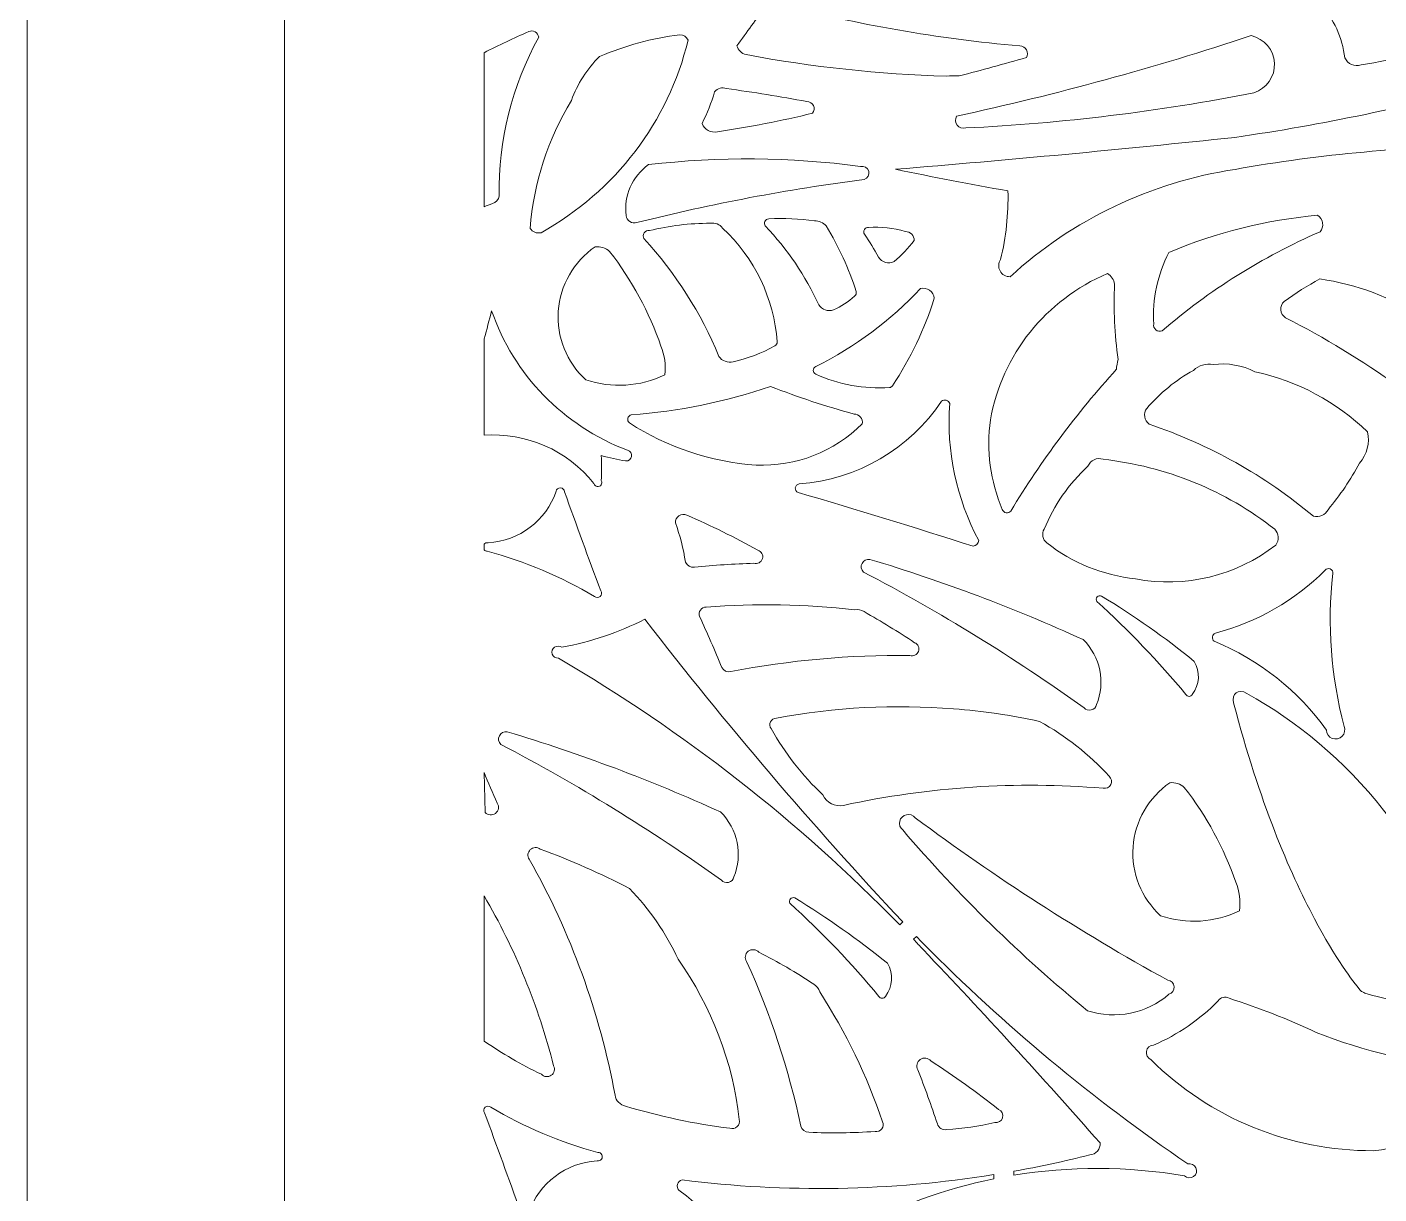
# Model space of a CAD drawing. Header units: millimetres. Extents: x -388 to 390, y -1187 to 1583.
# Drawn here: x -388 to -49.3, y 357 to 649.3 of the extents above; entities that cross this region are included whole.
import ezdxf

# ---------------------------------------------------------------- set-up
doc = ezdxf.new("R2010")
doc.units = ezdxf.units.MM
doc.header["$MEASUREMENT"] = 0
doc.layers.add('Livello 1', color=7, linetype='Continuous')

msp = doc.modelspace()

# ---------------------------------------------------------------- linework, layer by layer
at = {"layer": 'Livello 1', "color": 2, "lineweight": 9}
msp.add_open_spline([(-388, -1049.5), (-388, -1049.5), (388, -1049.5), (388, -1049.5), (388, -1049.5), (388, -1049.5), (388, 1049.5), (388, 1049.5), (388, 1049.5), (388, 1049.5), (-388, 1049.5), (-388, 1049.5), (-388, 1049.5), (-388, 1049.5), (-388, -1049.5), (-388, -1049.5)], degree=3, knots=[0, 0, 0, 0, 0.2, 0.2, 0.2, 0.2, 0.4, 0.4, 0.4, 0.4, 0.6, 0.6, 0.6, 0.6, 1, 1, 1, 1], dxfattribs=at)
at = {"layer": 'Livello 1', "color": 177, "lineweight": 9}
for points in [[(-388, 985.5001), (-388, 985.5001), (-388, -1014.5), (-388, -1014.5)], [(-53.7721, 639.8729), (-36.4844, 642.4615), (-20.1006, 649.1302), (-6.0362, 659.303)], [(-202.8066, 654.722), (-205.2582, 651.3799), (-207.6966, 648.0286), (-210.1215, 644.6679)], [(-199.8779, 655.2198), (-180.0314, 649.9543), (-159.7513, 646.4024), (-139.2705, 644.6049)], [(-57.8209, 641.6476), (-58.4194, 646.6632), (-60.5903, 651.3744), (-64.0353, 655.1338)], [(-224.4749, 647.3986), (-231.4016, 646.5385), (-238.1651, 644.7043), (-244.5561, 641.9524)], [(-222.3879, 646.0507), (-222.734, 646.8774), (-223.5622, 647.4123), (-224.4749, 647.3986)], [(-155.0805, 627.0278), (-130.1229, 632.4296), (-105.4863, 639.1649), (-81.2814, 647.2037)], [(-259.7781, 646.8524), (-266.51, 634.6201), (-269.9195, 620.9008), (-269.6799, 607.0091)], [(-259.225, 597.8197), (-240.6193, 608.1756), (-227.2689, 625.6553), (-222.3879, 646.0507)], [(-210.1215, 644.6679), (-209.8128, 643.5812), (-208.9432, 642.7333), (-207.8316, 642.4349)], [(-244.5561, 641.9524), (-247.7008, 638.8469), (-250.1022, 635.0972), (-251.587, 630.9737)], [(-207.8316, 642.4349), (-191.2805, 639.3204), (-174.4985, 637.5245), (-157.6506, 637.065)], [(-154.4489, 637.0901), (-148.8091, 638.5629), (-143.1875, 640.102), (-137.5854, 641.707)], [(-57.8209, 641.6476), (-57.1737, 640.0913), (-55.3895, 639.3092), (-53.7721, 639.8729)], [(-154.4489, 637.0901), (-155.5161, 637.1256), (-156.5842, 637.1172), (-157.6506, 637.065)], [(-212.7508, 633.9458), (-213.8151, 634.3341), (-215.0139, 634.0057), (-215.7175, 633.133)], [(-192.5914, 630.7049), (-199.288, 631.9195), (-206.0092, 633), (-212.7508, 633.9458)], [(-85.3563, 621.711), (-63.4422, 624.8776), (-41.7559, 629.404), (-20.4287, 635.2628)], [(-251.587, 630.9737), (-257.5272, 621.2082), (-261.0788, 610.2305), (-261.964, 598.8987)], [(-218.8793, 625.1899), (-217.5855, 627.74), (-216.5274, 630.3984), (-215.7175, 633.133)], [(-152.8118, 624.0626), (-128.5512, 625.2375), (-104.4145, 628.1867), (-80.6034, 632.8855)], [(-215.0036, 623.1233), (-206.9897, 624.2885), (-199.0387, 625.8367), (-191.1794, 627.7624)], [(-218.8793, 625.1899), (-218.3194, 623.6308), (-216.6457, 622.7384), (-215.0036, 623.1233)], [(-170.4185, 613.7228), (-142.0315, 616.0387), (-113.6752, 618.7016), (-85.3563, 621.711)], [(-179.146, 614.4439), (-196.774, 616.763), (-214.6297, 616.9083), (-232.2949, 614.8765)], [(-20.4287, 619.6459), (-42.178, 619.4933), (-63.8732, 617.5027), (-85.2726, 613.6967)], [(-232.2949, 614.8765), (-236.381, 611.9292), (-238.524, 607.0534), (-237.9, 602.1233)], [(-170.4185, 613.7228), (-161.0494, 611.791), (-151.6542, 609.9824), (-142.2356, 608.2975)], [(-85.2726, 613.6967), (-106.4132, 610.4859), (-126.0734, 601.1118), (-141.6866, 586.7982)], [(-178.2569, 611.1541), (-197.4357, 608.6911), (-216.4443, 605.0916), (-235.1776, 600.3752)], [(-271.4145, 605.1137), (-270.5213, 605.3812), (-269.8534, 606.1111), (-269.6799, 607.0091)], [(-144.0712, 591.1086), (-142.7007, 596.7361), (-142.0837, 602.5141), (-142.2356, 608.2972)], [(-216.823, 600.19), (-221.9546, 600.1944), (-227.0671, 599.5795), (-232.0449, 598.3591)], [(-213.7122, 599.0027), (-214.4517, 599.9223), (-215.6427, 600.3768), (-216.823, 600.19)], [(-190.6647, 600.7953), (-194.4768, 601.3015), (-198.3273, 601.4747), (-202.171, 601.3133)], [(-187.7855, 599.5166), (-188.4913, 600.3559), (-189.5545, 600.8281), (-190.6647, 600.7953)], [(-64.649, 602.2004), (-77.4816, 601.0185), (-90.0461, 597.8795), (-101.8872, 592.8971)], [(-261.964, 598.8987), (-261.3656, 598.0209), (-260.2781, 597.5925), (-259.225, 597.8197)], [(-214.6646, 566.8463), (-219.1184, 577.678), (-225.4676, 587.6667), (-233.4269, 596.3643)], [(-200.0196, 570.5125), (-200.8389, 581.3365), (-205.7152, 591.4827), (-213.7122, 599.0027)], [(-189.6414, 579.7539), (-192.948, 587.0285), (-197.4779, 593.7088), (-203.0427, 599.5169)], [(-180.2409, 583.0722), (-182.0674, 588.832), (-184.6008, 594.3537), (-187.7855, 599.5166)], [(-174.6327, 591.7287), (-175.7186, 593.6815), (-176.896, 595.5841), (-178.1611, 597.4305)], [(-167.9616, 598.135), (-170.9368, 598.9907), (-174.0413, 599.3341), (-177.1366, 599.1498)], [(-165.701, 595.8368), (-165.6869, 597.0784), (-166.6932, 598.1014), (-167.9615, 598.135)], [(-64.0457, 598.0526), (-78.4534, 591.7831), (-91.8021, 583.4039), (-103.6331, 573.2031)], [(-242.0498, 593.1462), (-243.0455, 593.99), (-244.3443, 594.4101), (-245.6578, 594.3132)], [(-229.1609, 569.3812), (-232.1182, 577.9319), (-236.4708, 585.9573), (-242.0498, 593.1462)], [(-170.7566, 590.5918), (-168.9116, 592.1857), (-167.2194, 593.9414), (-165.701, 595.8368)], [(-101.8872, 592.8971), (-104.7705, 587.355), (-106.0865, 581.159), (-105.6987, 574.9516)], [(-174.6327, 591.7287), (-173.8787, 590.3727), (-172.1484, 589.8652), (-170.7566, 590.5918)], [(-117.293, 587.6), (-132.7689, 581.012), (-143.7957, 567.2177), (-146.6043, 550.9317)], [(-115.503, 584.9531), (-115.6871, 586.0448), (-116.3382, 587.0076), (-117.293, 587.6)], [(-64.0549, 586.2384), (-67.1808, 584.567), (-70.182, 582.6813), (-73.0359, 580.5954)], [(-38.4187, 576.686), (-46.1522, 581.6575), (-54.9012, 584.9174), (-64.0549, 586.2384)], [(-190.3742, 564.308), (-180.5014, 569.2129), (-171.6185, 575.828), (-164.1562, 583.8329)], [(-180.6769, 581.9451), (-180.3181, 582.2045), (-180.1477, 582.6453), (-180.2409, 583.0722)], [(-115.503, 584.9531), (-115.8397, 578.6449), (-115.5317, 572.3195), (-114.5837, 566.0712)], [(-189.6414, 579.7539), (-188.8412, 578.5514), (-187.3142, 578.0269), (-185.9218, 578.4764)], [(-185.9218, 578.4764), (-183.9891, 579.3401), (-182.2166, 580.5123), (-180.6769, 581.9451)], [(-171.1471, 559.4859), (-166.6522, 566.2947), (-163.1332, 573.6747), (-160.6887, 581.4197)], [(-271.6045, 578.2929), (-266.1306, 562.2631), (-253.6518, 549.4484), (-237.5546, 543.3266)], [(-44.5643, 559.4259), (-53.4797, 565.8046), (-62.8745, 571.5151), (-72.6688, 576.5089)], [(-228.2221, 562.2406), (-227.9038, 564.6603), (-228.2271, 567.1193), (-229.1609, 569.3812)], [(-211.0632, 565.4675), (-207.4259, 566.3065), (-203.9289, 567.6465), (-200.6767, 569.4476)], [(-200.6767, 569.4476), (-200.2826, 569.6659), (-200.0335, 570.0697), (-200.0196, 570.5125)], [(-214.6646, 566.8463), (-213.8735, 565.6989), (-212.4397, 565.15), (-211.0632, 565.4675)], [(-114.5837, 566.0712), (-114.8456, 565.2694), (-115.003, 564.4383), (-115.0521, 563.5979)], [(-190.3853, 562.3743), (-184.6164, 559.7544), (-178.2634, 558.6072), (-171.9191, 559.0399)], [(-115.0521, 563.5979), (-125.0147, 552.6255), (-133.8715, 540.7374), (-141.4993, 528.0991)], [(-95.7676, 563.3334), (-100.2086, 560.8627), (-104.1688, 557.6437), (-107.4654, 553.8246)], [(-90.7993, 564.79), (-92.6003, 565.1516), (-94.4665, 564.6045), (-95.7676, 563.3334)], [(-80.341, 562.9933), (-83.5562, 564.6282), (-87.2075, 565.2556), (-90.7993, 564.79)], [(-52.1366, 547.9367), (-59.8997, 555.4574), (-69.6772, 560.6769), (-80.341, 562.9933)], [(-248.0212, 560.993), (-241.5196, 558.7794), (-234.38, 559.2293), (-228.2221, 562.2406)], [(-236.5981, 552.2135), (-224.6961, 553.0644), (-212.9603, 555.445), (-201.6933, 559.2939)], [(-201.6933, 559.2939), (-194.8492, 556.645), (-187.8723, 554.3374), (-180.7896, 552.3798)], [(-171.9191, 559.0399), (-171.6043, 559.0614), (-171.3183, 559.2266), (-171.1471, 559.4859)], [(-194.5459, 534.8849), (-179.9974, 535.9852), (-166.8037, 543.6573), (-158.8605, 555.6362)], [(-156.8178, 555.0124), (-157.6822, 543.1387), (-155.1714, 531.2625), (-149.5634, 520.6994)], [(-107.4654, 553.8246), (-108.3641, 552.5543), (-108.1043, 550.82), (-106.8707, 549.8556)], [(-237.0775, 550.1856), (-227.6017, 544.0569), (-216.6776, 540.41), (-205.3501, 539.5939)], [(-205.3501, 539.5939), (-195.3853, 539.1929), (-185.7162, 542.9565), (-178.7551, 549.9459)], [(-146.6043, 550.9317), (-147.6846, 543.3279), (-146.6624, 535.5796), (-143.6442, 528.4935)], [(-65.7032, 526.8029), (-77.821, 536.9542), (-91.7881, 544.7753), (-106.8707, 549.8556)], [(-54.1371, 540.1131), (-52.25, 542.2679), (-51.5089, 545.166), (-52.1366, 547.9367)], [(-244.1203, 541.9818), (-242.1038, 541.4531), (-240.0662, 541.0045), (-238.0127, 540.6369)], [(-244.1203, 535.7058), (-244.0002, 537.796), (-244.0002, 539.8912), (-244.1203, 541.9815)], [(-122.1763, 539.3634), (-126.966, 534.9332), (-130.7147, 529.5371), (-133.1624, 523.5487)], [(-118.3994, 541.0652), (-119.9212, 541.5877), (-121.5923, 540.8347), (-122.1763, 539.3634)], [(-75.3474, 523.5308), (-87.7234, 533.2282), (-102.6473, 539.3064), (-118.3994, 541.0652)], [(-62.0414, 528.4302), (-59.0028, 532.0479), (-56.354, 535.963), (-54.1371, 540.1131)], [(-272.4979, 520.1309), (-264.6536, 520.6213), (-257.9022, 525.7306), (-255.4437, 533.0372)], [(-253.3319, 532.9343), (-250.3586, 524.6347), (-247.3392, 516.3509), (-244.2739, 508.0834)], [(-150.9613, 519.2622), (-165.5097, 523.9556), (-180.1237, 528.452), (-194.7992, 532.7501)], [(-65.7032, 526.8029), (-64.2435, 526.4349), (-62.719, 527.1124), (-62.0414, 528.4302)], [(-223.0077, 515.2967), (-223.5651, 518.6475), (-224.4081, 521.9468), (-225.5281, 525.16)], [(-204.8869, 518.2793), (-210.6624, 521.5016), (-216.6042, 524.4297), (-222.6884, 527.0522)], [(-133.1624, 523.5487), (-133.8264, 522.3906), (-133.5434, 520.9329), (-132.4917, 520.0938)], [(-75.1139, 519.5742), (-74.2228, 520.7803), (-74.3202, 522.4332), (-75.3474, 523.5308)], [(-150.9613, 519.2622), (-150.2163, 519.376), (-149.6427, 519.9657), (-149.5634, 520.6994)], [(-132.4917, 520.0938), (-126.0904, 515.1028), (-118.3757, 511.9878), (-110.2406, 511.109)], [(-110.2406, 511.109), (-97.8301, 508.767), (-84.994, 511.8603), (-75.1139, 519.5742)], [(-245.8367, 506.6897), (-254.2015, 511.6761), (-263.2404, 515.488), (-272.6887, 518.0134)], [(-223.0077, 515.2967), (-222.6106, 514.4647), (-221.7364, 513.9526), (-220.7995, 514.003)], [(-223.0077, 515.2967), (-222.6106, 514.4647), (-221.7364, 513.9526), (-220.7995, 514.003)], [(-205.8776, 515.0134), (-210.8627, 514.8587), (-215.84, 514.5217), (-220.7995, 514.003)], [(-123.359, 495.8854), (-140.6864, 503.7692), (-158.543, 510.4876), (-176.8046, 515.9936)], [(-123.1732, 478.8113), (-140.7592, 491.3958), (-159.224, 502.7595), (-178.4322, 512.8193)], [(-90.2397, 497.4982), (-79.8122, 500.264), (-70.3282, 505.704), (-62.7675, 513.2564)], [(-60.8672, 512.4144), (-62.2424, 499.5916), (-61.2809, 486.6318), (-58.0271, 474.1379)], [(-180.6497, 503.3634), (-192.9958, 504.7781), (-205.4544, 504.9989), (-217.8447, 504.0228)], [(-97.6601, 482.1583), (-104.5304, 490.4308), (-111.9842, 498.2223), (-119.9669, 505.4756)], [(-95.5329, 490.4381), (-102.8886, 496.4054), (-110.6516, 501.8748), (-118.7677, 506.8082)], [(-213.9109, 488.8774), (-215.683, 493.194), (-217.5474, 497.4738), (-219.503, 501.7139)], [(-178.2688, 502.8886), (-178.984, 503.3075), (-179.8239, 503.475), (-180.6497, 503.3634)], [(-165.6417, 495.1103), (-169.7515, 497.854), (-173.9634, 500.4485), (-178.2688, 502.8886)], [(-253.9931, 493.9578), (-246.7617, 495.3249), (-239.7644, 497.6873), (-233.21, 500.9746)], [(-233.21, 500.9746), (-212.9044, 474.7228), (-191.3423, 449.4263), (-168.5973, 425.1689)], [(-120.0288, 479.6093), (-117.7482, 485.2014), (-119.0541, 491.5837), (-123.3589, 495.8854)], [(-62.4376, 473.1839), (-69.4642, 483.0686), (-79.2101, 490.8013), (-90.5451, 495.4856)], [(-169.3583, 424.4078), (-194.6264, 450.3699), (-223.3949, 472.8577), (-254.878, 491.2435)], [(-166.8369, 491.9336), (-181.8868, 492.0803), (-196.9124, 490.7188), (-211.679, 487.8708)], [(-213.9109, 488.8774), (-213.4647, 488.1078), (-212.5666, 487.7028), (-211.679, 487.8708)], [(-96.0358, 482.1531), (-94.2069, 484.5738), (-94.0097, 487.8226), (-95.5329, 490.4381)], [(-82.3458, 482.4196), (-84.5735, 483.6734), (-86.2731, 482.2579), (-85.6955, 480.0458)], [(-24.1285, 404.6785), (-35.4848, 444.3277), (-57.2747, 468.3108), (-82.3458, 482.4196)], [(-155.8442, 478.5298), (-170.6888, 479.7474), (-185.6341, 478.9606), (-200.2595, 476.1911)], [(-134.292, 475.3825), (-141.3839, 476.9662), (-148.5888, 478.0183), (-155.8442, 478.5298)], [(-85.6955, 480.0458), (-79.2187, 455.2378), (-71.6635, 437.6624), (-65.4533, 425.9755)], [(-116.8797, 461.6535), (-121.8719, 467.1368), (-127.7551, 471.7755), (-134.292, 475.3825)], [(-214.2269, 452.7004), (-231.5543, 460.5842), (-249.4109, 467.3025), (-267.6725, 472.8086)], [(-201.5599, 473.5963), (-198.1228, 467.4408), (-193.7508, 461.8317), (-188.593, 456.9607)], [(-214.0411, 435.6262), (-231.6269, 448.2106), (-250.0919, 459.5744), (-269.3001, 469.6342)], [(-118.395, 458.6518), (-140.1583, 460.4563), (-162.0755, 459.0121), (-183.3952, 454.3688)], [(-98.0421, 458.8781), (-99.0379, 459.7219), (-100.3366, 460.142), (-101.6501, 460.0452)], [(-85.1532, 435.1132), (-88.1105, 443.6638), (-92.4631, 451.6893), (-98.0421, 458.8781)], [(-188.593, 456.9607), (-187.6896, 455.0167), (-185.5334, 453.9415), (-183.3952, 454.3688)], [(-210.8967, 436.4242), (-208.6161, 442.0163), (-209.922, 448.3986), (-214.2268, 452.7002)], [(-165.4453, 451.2586), (-145.352, 436.2771), (-124.2196, 422.6793), (-102.2008, 410.5637)], [(-168.598, 448.2022), (-154.5601, 431.7872), (-139.0596, 416.6252), (-122.2794, 402.895)], [(-240.6772, 381.7414), (-244.4943, 402.4555), (-251.7479, 422.4189), (-262.1509, 440.8411)], [(-237.0805, 433.5497), (-244.2954, 437.3082), (-251.7567, 440.5949), (-259.4154, 443.3883)], [(-84.2145, 427.9726), (-83.8961, 430.3921), (-84.2194, 432.8513), (-85.1532, 435.1132)], [(-224.868, 415.7934), (-227.8954, 422.339), (-232.0234, 428.341), (-237.0805, 433.5497)], [(-172.4139, 414.799), (-179.7695, 420.7662), (-187.5324, 426.2355), (-195.6485, 431.169)], [(-174.5409, 406.519), (-181.4112, 414.7916), (-188.865, 422.583), (-196.8478, 429.8363)], [(-104.0135, 426.7249), (-97.5119, 424.5114), (-90.3724, 424.9613), (-84.2145, 427.9726)], [(-169.3583, 424.4077), (-169.3583, 424.4077), (-168.5974, 425.1688), (-168.5974, 425.1688)], [(-65.4533, 425.9755), (-60.129, 415.956), (-55.7924, 410.2604), (-53.9723, 408.0498)], [(-165.1672, 421.528), (-165.1672, 421.528), (-165.8929, 420.8022), (-165.8929, 420.8022)], [(-163.5073, 418.2667), (-164.2988, 419.1152), (-165.0941, 419.9605), (-165.8929, 420.8022)], [(-165.1672, 421.5279), (-164.5773, 420.9049), (-163.9865, 420.2824), (-163.3953, 419.6608)], [(-190.8795, 409.5576), (-195.2853, 412.5215), (-199.8858, 415.198), (-204.6512, 417.5698)], [(-119.1505, 369.7765), (-133.6119, 386.2211), (-148.4003, 402.3876), (-163.5073, 418.2667)], [(-163.3953, 419.6608), (-143.1769, 399.2513), (-120.997, 380.7947), (-97.1631, 364.5464)], [(-209.5393, 375.6469), (-211.1681, 390.0659), (-216.4358, 403.8622), (-224.868, 415.7934)], [(-194.1302, 374.017), (-197.1449, 388.1901), (-201.6969, 402.0079), (-207.7089, 415.2354)], [(-172.9167, 406.514), (-171.0878, 408.9346), (-170.8905, 412.1834), (-172.4139, 414.7989)], [(-189.3893, 407.6477), (-189.6819, 408.4146), (-190.2006, 409.0793), (-190.8795, 409.5576)], [(-173.6341, 375.0813), (-177.5433, 386.5114), (-182.8325, 397.4443), (-189.3893, 407.6477)], [(-122.2794, 402.895), (-115.213, 400.6314), (-107.4498, 402.2065), (-101.8853, 407.033)], [(-86.8265, 406.0407), (-87.7632, 406.5935), (-88.9804, 406.3015), (-89.5498, 405.3874)], [(-53.9723, 408.0498), (-53.9723, 408.0498), (-53.7559, 407.849), (-53.7559, 407.849)], [(-53.7559, 407.849), (-53.6564, 407.7789), (-53.565, 407.753), (-53.4371, 407.6701)], [(-53.4371, 407.6701), (-53.3114, 407.5883), (-53.184, 407.5083), (-53.0812, 407.4467)], [(-53.0812, 407.4467), (-53.0812, 407.4467), (-52.8141, 407.3309), (-52.8141, 407.3309)], [(-52.8141, 407.3309), (-43.6672, 404.6997), (-34.8861, 402.8572), (-26.5772, 401.9762)], [(-105.7384, 394.3266), (-99.6472, 396.9284), (-94.1446, 400.688), (-89.5498, 405.3874)], [(-65.0018, 397.4794), (-72.0802, 400.7911), (-79.3704, 403.6508), (-86.8265, 406.0407)], [(-65.0018, 397.4794), (-52.9837, 392.7196), (-40.2944, 389.7808), (-27.3712, 388.7645)], [(-144.5787, 378.156), (-150.0098, 382.5078), (-155.6742, 386.5732), (-161.5477, 390.3347)], [(-106.3655, 390.6435), (-91.7051, 376.0173), (-71.6344, 367.7985), (-50.6989, 367.8489)], [(-159.8898, 374.5661), (-161.4504, 379.1167), (-163.0837, 383.6431), (-164.7888, 388.1439)], [(-50.6989, 367.8489), (-39.6528, 368.8364), (-30.059, 375.6942), (-25.7375, 385.6915)], [(-240.6772, 381.7414), (-240.4548, 380.3949), (-239.4206, 379.3144), (-238.0619, 379.0093)], [(-264.3286, 352.5048), (-267.302, 360.8044), (-270.3213, 369.0882), (-273.3866, 377.3557)], [(-271.8238, 378.7495), (-263.4592, 373.763), (-254.4201, 369.9511), (-244.9718, 367.4257)], [(-238.0619, 379.0093), (-229.5181, 376.4439), (-220.7692, 374.5854), (-211.9075, 373.4537)], [(-194.1302, 374.017), (-193.8925, 373.1099), (-193.0651, 372.4695), (-192.1083, 372.4522)], [(-192.1083, 372.4522), (-186.5855, 372.2021), (-181.0521, 372.2806), (-175.5389, 372.6874)], [(-159.8898, 374.5661), (-159.6271, 373.5554), (-158.5981, 372.9262), (-157.5547, 373.1383)], [(-157.5547, 373.1383), (-153.5072, 373.3857), (-149.4886, 373.9706), (-145.5427, 374.8866)], [(-140.7959, 362.689), (-134.4069, 363.83), (-128.0524, 365.1969), (-121.7462, 366.7879)], [(-245.1627, 365.3082), (-253.007, 364.8177), (-259.7583, 359.7084), (-262.2168, 352.4019)], [(-97.9816, 361.5403), (-112.3369, 363.9964), (-126.8023, 363.9855), (-140.796, 361.6915)], [(-140.796, 362.689), (-140.796, 362.689), (-140.796, 361.6914), (-140.796, 361.6914)], [(-223.8958, 360.5119), (-197.8909, 357.264), (-171.5852, 357.7245), (-145.7959, 361.8434)], [(-145.796, 360.7705), (-170.04, 355.8105), (-192.6303, 343.9421), (-210.4591, 326.1433)], [(-145.796, 360.7705), (-145.796, 360.7705), (-145.796, 361.8434), (-145.796, 361.8434)], [(-210.4591, 326.1433), (-208.9427, 338.488), (-214.3769, 350.6682), (-224.6592, 357.9715)]]:
    msp.add_open_spline(points, degree=3, dxfattribs=at)
at = {"layer": 'Livello 1', "color": 242, "lineweight": 9}
msp.add_open_spline([(323.5, -969.5005), (323.5, -969.5005), (-323.5, -969.5005), (-323.5, -969.5005), (-323.5, -969.5005), (-323.5, -969.5005), (-323.5, 969.5005), (-323.5, 969.5005), (-323.5, 969.5005), (-323.5, 969.5005), (323.5, 969.5005), (323.5, 969.5005), (323.5, 969.5005), (323.5, 969.5005), (323.5, 60.8387), (323.5, 60.8387), (323.5, 60.8387), (323.5, 60.8387), (257.4997, -137.4998), (257.4997, -137.4998), (257.4997, -137.4998), (257.4997, -137.4998), (323.5, -174.5014), (323.5, -174.5014), (323.5, -174.5014), (323.5, -174.5014), (323.5, -969.5005), (323.5, -969.5005)], degree=3, knots=[0, 0, 0, 0, 0.125, 0.125, 0.125, 0.125, 0.25, 0.25, 0.25, 0.25, 0.375, 0.375, 0.375, 0.375, 0.5, 0.5, 0.5, 0.5, 0.625, 0.625, 0.625, 0.625, 0.75, 0.75, 0.75, 0.75, 1, 1, 1, 1], dxfattribs=at)
at = {"layer": 'Livello 1', "color": 177, "lineweight": 9}
for points, knots in [([(-271.4145, 605.1137), (-272.107, 604.8444), (-272.8022, 604.5818), (-273.4999, 604.326), (-273.4999, 604.326), (-273.4999, 604.326), (-273.5, 642.9289), (-273.5, 642.9289), (-273.5, 642.9289), (-269.7815, 644.7403), (-266.0444, 646.5154), (-262.2896, 648.2534)], [0, 0, 0, 0, 0.25, 0.25, 0.25, 0.25, 0.5, 0.5, 0.5, 0.5, 1, 1, 1, 1]), ([(-259.7781, 646.8524), (-259.8817, 647.3874), (-260.2199, 647.8509), (-260.7032, 648.1206), (-260.7032, 648.1206), (-261.1866, 648.3902), (-261.7664, 648.4388), (-262.2896, 648.2534)], [0, 0, 0, 0, 0.33333333, 0.33333333, 0.33333333, 0.33333333, 1, 1, 1, 1]), ([(-80.6034, 632.8855), (-77.3898, 633.9553), (-75.2861, 636.9756), (-75.4433, 640.2939), (-75.4433, 640.2939), (-75.6004, 643.6123), (-77.9805, 646.4292), (-81.2814, 647.2037)], [0, 0, 0, 0, 0.33333333, 0.33333333, 0.33333333, 0.33333333, 1, 1, 1, 1]), ([(-137.5854, 641.707), (-137.2318, 642.3007), (-137.2279, 643.0337), (-137.5752, 643.631), (-137.5752, 643.631), (-137.9225, 644.2281), (-138.5685, 644.5993), (-139.2705, 644.6049)], [0, 0, 0, 0, 0.33333333, 0.33333333, 0.33333333, 0.33333333, 1, 1, 1, 1]), ([(-191.1794, 627.7624), (-190.7531, 628.305), (-190.6721, 629.0351), (-190.9694, 629.6546), (-190.9694, 629.6546), (-191.2666, 630.2742), (-191.8925, 630.6795), (-192.5914, 630.7049)], [0, 0, 0, 0, 0.33333333, 0.33333333, 0.33333333, 0.33333333, 1, 1, 1, 1]), ([(-155.0805, 627.0278), (-155.5046, 626.3304), (-155.457, 625.4517), (-154.9601, 624.8022), (-154.9601, 624.8022), (-154.4631, 624.1527), (-153.6149, 623.8606), (-152.8118, 624.0626)], [0, 0, 0, 0, 0.33333333, 0.33333333, 0.33333333, 0.33333333, 1, 1, 1, 1]), ([(-178.2569, 611.1541), (-177.3854, 611.4392), (-176.8901, 612.3377), (-177.125, 613.207), (-177.125, 613.207), (-177.36, 614.0764), (-178.2445, 614.6176), (-179.146, 614.4439)], [0, 0, 0, 0, 0.33333333, 0.33333333, 0.33333333, 0.33333333, 1, 1, 1, 1]), ([(-237.9, 602.1233), (-237.839, 601.507), (-237.4957, 600.9509), (-236.9666, 600.6112), (-236.9666, 600.6112), (-236.4376, 600.2715), (-235.7797, 600.1846), (-235.1776, 600.3752)], [0, 0, 0, 0, 0.33333333, 0.33333333, 0.33333333, 0.33333333, 1, 1, 1, 1]), ([(-202.171, 601.3133), (-202.5819, 601.2679), (-202.9397, 601.018), (-203.1172, 600.6523), (-203.1172, 600.6523), (-203.2946, 600.2867), (-203.2664, 599.8574), (-203.0427, 599.5169)], [0, 0, 0, 0, 0.33333333, 0.33333333, 0.33333333, 0.33333333, 1, 1, 1, 1]), ([(-64.0457, 598.0526), (-63.5113, 598.6611), (-63.2711, 599.4657), (-63.3866, 600.2603), (-63.3866, 600.2603), (-63.5022, 601.0548), (-63.9623, 601.7617), (-64.649, 602.2003)], [0, 0, 0, 0, 0.33333333, 0.33333333, 0.33333333, 0.33333333, 1, 1, 1, 1]), ([(-232.0449, 598.3591), (-232.5632, 598.4307), (-233.0777, 598.2074), (-233.3715, 597.7834), (-233.3715, 597.7834), (-233.6652, 597.3595), (-233.6867, 596.8089), (-233.4269, 596.3643)], [0, 0, 0, 0, 0.33333333, 0.33333333, 0.33333333, 0.33333333, 1, 1, 1, 1]), ([(-177.1366, 599.1498), (-177.5682, 599.1819), (-177.9806, 598.9699), (-178.1987, 598.6041), (-178.1987, 598.6041), (-178.4168, 598.2381), (-178.4022, 597.7824), (-178.1611, 597.4305)], [0, 0, 0, 0, 0.33333333, 0.33333333, 0.33333333, 0.33333333, 1, 1, 1, 1]), ([(-245.6578, 594.3132), (-251.0469, 590.5669), (-254.4365, 584.654), (-254.8941, 578.2003), (-254.8941, 578.2003), (-255.3519, 571.7467), (-252.8296, 565.4321), (-248.0212, 560.993)], [0, 0, 0, 0, 0.33333333, 0.33333333, 0.33333333, 0.33333333, 1, 1, 1, 1]), ([(-144.0712, 591.1086), (-144.6606, 590.255), (-144.7159, 589.1516), (-144.2148, 588.2456), (-144.2148, 588.2456), (-143.7135, 587.3397), (-142.739, 586.7818), (-141.6866, 586.7982)], [0, 0, 0, 0, 0.33333333, 0.33333333, 0.33333333, 0.33333333, 1, 1, 1, 1]), ([(-160.6887, 581.4197), (-160.7605, 582.2179), (-161.1862, 582.945), (-161.8533, 583.4094), (-161.8533, 583.4094), (-162.5206, 583.8737), (-163.3622, 584.0285), (-164.1562, 583.8329)], [0, 0, 0, 0, 0.33333333, 0.33333333, 0.33333333, 0.33333333, 1, 1, 1, 1]), ([(-73.0359, 580.5954), (-73.6396, 580.0513), (-73.951, 579.2638), (-73.8791, 578.4638), (-73.8791, 578.4638), (-73.8073, 577.6638), (-73.3602, 576.9416), (-72.6688, 576.5089)], [0, 0, 0, 0, 0.33333333, 0.33333333, 0.33333333, 0.33333333, 1, 1, 1, 1]), ([(-245.9526, 534.9587), (-252.6094, 543.4375), (-263.039, 547.8084), (-273.4999, 547.0931), (-273.4999, 547.0931), (-273.4999, 547.0931), (-273.4999, 571.2018), (-273.4999, 571.2018), (-273.4999, 571.2018), (-272.8115, 573.5494), (-272.1796, 575.9138), (-271.6045, 578.2929)], [0, 0, 0, 0, 0.25, 0.25, 0.25, 0.25, 0.5, 0.5, 0.5, 0.5, 1, 1, 1, 1]), ([(-105.6987, 574.9516), (-105.8116, 574.4088), (-105.6165, 573.8485), (-105.1884, 573.4861), (-105.1884, 573.4861), (-104.7603, 573.1237), (-104.1657, 573.0155), (-103.6331, 573.2031)], [0, 0, 0, 0, 0.33333333, 0.33333333, 0.33333333, 0.33333333, 1, 1, 1, 1]), ([(-190.3742, 564.308), (-190.7618, 564.1371), (-191.0119, 563.7607), (-191.0142, 563.3447), (-191.0142, 563.3447), (-191.0166, 562.9286), (-190.7709, 562.5495), (-190.3853, 562.3743)], [0, 0, 0, 0, 0.33333333, 0.33333333, 0.33333333, 0.33333333, 1, 1, 1, 1]), ([(-156.8178, 555.0124), (-156.9408, 555.4146), (-157.2601, 555.7306), (-157.6696, 555.8557), (-157.6696, 555.8557), (-158.0792, 555.9808), (-158.5255, 555.8986), (-158.8605, 555.6362)], [0, 0, 0, 0, 0.33333333, 0.33333333, 0.33333333, 0.33333333, 1, 1, 1, 1]), ([(-236.5981, 552.2135), (-237.0314, 552.1047), (-237.3667, 551.7686), (-237.4675, 551.3421), (-237.4675, 551.3421), (-237.5684, 550.9155), (-237.418, 550.4695), (-237.0775, 550.1856)], [0, 0, 0, 0, 0.33333333, 0.33333333, 0.33333333, 0.33333333, 1, 1, 1, 1]), ([(-178.7551, 549.9459), (-178.628, 550.5437), (-178.7836, 551.1656), (-179.1786, 551.6381), (-179.1786, 551.6381), (-179.5737, 552.1108), (-180.1657, 552.3833), (-180.7895, 552.3798)], [0, 0, 0, 0, 0.33333333, 0.33333333, 0.33333333, 0.33333333, 1, 1, 1, 1]), ([(-238.0127, 540.6369), (-237.299, 540.5979), (-236.6696, 541.0908), (-236.5521, 541.7808), (-236.5521, 541.7808), (-236.4345, 542.4709), (-236.8665, 543.1369), (-237.5546, 543.3266)], [0, 0, 0, 0, 0.33333333, 0.33333333, 0.33333333, 0.33333333, 1, 1, 1, 1]), ([(-245.9526, 534.9587), (-245.8528, 534.589), (-245.5425, 534.3097), (-245.1577, 534.2435), (-245.1577, 534.2435), (-244.773, 534.1771), (-244.3839, 534.3358), (-244.161, 534.6498), (-244.161, 534.6498), (-243.9382, 534.9639), (-243.9224, 535.3762), (-244.1203, 535.7058)], [0, 0, 0, 0, 0.25, 0.25, 0.25, 0.25, 0.5, 0.5, 0.5, 0.5, 1, 1, 1, 1]), ([(-253.3319, 532.9343), (-253.3605, 533.4669), (-253.7961, 533.8921), (-254.3405, 533.9187), (-254.3405, 533.9187), (-254.8848, 533.9451), (-255.3613, 533.5644), (-255.4437, 533.0372)], [0, 0, 0, 0, 0.33333333, 0.33333333, 0.33333333, 0.33333333, 1, 1, 1, 1]), ([(-194.5459, 534.8849), (-195.0564, 534.8134), (-195.4536, 534.4142), (-195.513, 533.9129), (-195.513, 533.9129), (-195.5724, 533.4117), (-195.2793, 532.9341), (-194.7992, 532.7501)], [0, 0, 0, 0, 0.33333333, 0.33333333, 0.33333333, 0.33333333, 1, 1, 1, 1]), ([(-143.6442, 528.4935), (-143.5118, 528.0634), (-143.1454, 527.7413), (-142.6943, 527.6584), (-142.6943, 527.6584), (-142.2431, 527.5754), (-141.7823, 527.7454), (-141.4993, 528.0991)], [0, 0, 0, 0, 0.33333333, 0.33333333, 0.33333333, 0.33333333, 1, 1, 1, 1]), ([(-222.6884, 527.0522), (-223.3271, 527.3437), (-224.0754, 527.2844), (-224.6579, 526.8963), (-224.6579, 526.8963), (-225.2405, 526.5082), (-225.571, 525.8484), (-225.5281, 525.16)], [0, 0, 0, 0, 0.33333333, 0.33333333, 0.33333333, 0.33333333, 1, 1, 1, 1]), ([(-272.6887, 518.0134), (-272.999, 518.0074), (-273.292, 518.1306), (-273.5, 518.3437), (-273.5, 518.3437), (-273.5, 518.3437), (-273.5, 519.8208), (-273.5, 519.8208), (-273.5, 519.8208), (-273.2441, 520.0829), (-272.8669, 520.2025), (-272.4979, 520.1309)], [0, 0, 0, 0, 0.25, 0.25, 0.25, 0.25, 0.5, 0.5, 0.5, 0.5, 1, 1, 1, 1]), ([(-205.8776, 515.0134), (-204.9609, 514.7594), (-204.006, 515.2739), (-203.7348, 516.1677), (-203.7348, 516.1677), (-203.4636, 517.0615), (-203.9771, 518.0026), (-204.8869, 518.2793)], [0, 0, 0, 0, 0.33333333, 0.33333333, 0.33333333, 0.33333333, 1, 1, 1, 1]), ([(-176.8046, 515.9936), (-177.6216, 516.1149), (-178.4255, 515.7076), (-178.7962, 514.9848), (-178.7962, 514.9848), (-179.1668, 514.2621), (-179.0199, 513.3879), (-178.4322, 512.8193)], [0, 0, 0, 0, 0.33333333, 0.33333333, 0.33333333, 0.33333333, 1, 1, 1, 1]), ([(-60.8672, 512.4144), (-60.7546, 512.8971), (-61.0049, 513.3908), (-61.4659, 513.595), (-61.4659, 513.595), (-61.9268, 513.7992), (-62.471, 513.6577), (-62.7675, 513.2564)], [0, 0, 0, 0, 0.33333333, 0.33333333, 0.33333333, 0.33333333, 1, 1, 1, 1]), ([(-245.8367, 506.6897), (-245.4305, 506.3338), (-244.8151, 506.3365), (-244.4122, 506.6958), (-244.4122, 506.6958), (-244.0093, 507.0552), (-243.9495, 507.6546), (-244.2739, 508.0834)], [0, 0, 0, 0, 0.33333333, 0.33333333, 0.33333333, 0.33333333, 1, 1, 1, 1]), ([(-118.7677, 506.8082), (-119.1471, 506.9684), (-119.5886, 506.8715), (-119.8618, 506.568), (-119.8618, 506.568), (-120.1348, 506.2646), (-120.1772, 505.8236), (-119.9669, 505.4756)], [0, 0, 0, 0, 0.33333333, 0.33333333, 0.33333333, 0.33333333, 1, 1, 1, 1]), ([(-217.8447, 504.0228), (-218.4238, 504.0362), (-218.9713, 503.7659), (-219.3044, 503.3021), (-219.3044, 503.3021), (-219.6374, 502.8384), (-219.7119, 502.2425), (-219.503, 501.7139)], [0, 0, 0, 0, 0.33333333, 0.33333333, 0.33333333, 0.33333333, 1, 1, 1, 1]), ([(-166.8369, 491.9336), (-165.9447, 491.6256), (-164.9653, 492.0762), (-164.6384, 492.9451), (-164.6384, 492.9451), (-164.3116, 493.8139), (-164.7585, 494.7784), (-165.6417, 495.1103)], [0, 0, 0, 0, 0.33333333, 0.33333333, 0.33333333, 0.33333333, 1, 1, 1, 1]), ([(-90.2397, 497.4982), (-90.6471, 497.3527), (-90.9406, 497.0007), (-91.0043, 496.5808), (-91.0043, 496.5808), (-91.068, 496.161), (-90.8917, 495.7406), (-90.5451, 495.4856)], [0, 0, 0, 0, 0.33333333, 0.33333333, 0.33333333, 0.33333333, 1, 1, 1, 1]), ([(-253.9931, 493.9578), (-254.5339, 494.3608), (-255.2805, 494.3703), (-255.8321, 493.9814), (-255.8321, 493.9814), (-256.3835, 493.5923), (-256.6106, 492.8963), (-256.3911, 492.2666), (-256.3911, 492.2666), (-256.1717, 491.6369), (-255.5574, 491.2216), (-254.878, 491.2435)], [0, 0, 0, 0, 0.25, 0.25, 0.25, 0.25, 0.5, 0.5, 0.5, 0.5, 1, 1, 1, 1]), ([(-97.6601, 482.1583), (-97.5082, 481.8557), (-97.1941, 481.6634), (-96.8496, 481.6624), (-96.8496, 481.6624), (-96.5051, 481.6613), (-96.1897, 481.8515), (-96.0358, 482.1531)], [0, 0, 0, 0, 0.33333333, 0.33333333, 0.33333333, 0.33333333, 1, 1, 1, 1]), ([(-123.1732, 478.8113), (-122.7224, 478.3014), (-122.0149, 478.0858), (-121.3479, 478.2551), (-121.3479, 478.2551), (-120.6809, 478.4244), (-120.1697, 478.9492), (-120.0288, 479.6093)], [0, 0, 0, 0, 0.33333333, 0.33333333, 0.33333333, 0.33333333, 1, 1, 1, 1]), ([(-200.2595, 476.1911), (-200.881, 476.1785), (-201.4435, 475.8275), (-201.7172, 475.2813), (-201.7172, 475.2813), (-201.9909, 474.7351), (-201.9302, 474.085), (-201.5599, 473.5963)], [0, 0, 0, 0, 0.33333333, 0.33333333, 0.33333333, 0.33333333, 1, 1, 1, 1]), ([(-267.6725, 472.8086), (-268.4895, 472.9297), (-269.2934, 472.5226), (-269.6641, 471.7997), (-269.6641, 471.7997), (-270.0346, 471.0769), (-269.8877, 470.2028), (-269.3001, 469.6342)], [0, 0, 0, 0, 0.33333333, 0.33333333, 0.33333333, 0.33333333, 1, 1, 1, 1]), ([(-62.4376, 473.1839), (-62.4158, 472.2743), (-61.8371, 471.4667), (-60.9705, 471.1371), (-60.9705, 471.1371), (-60.1039, 470.8074), (-59.1198, 471.0203), (-58.476, 471.6766), (-58.476, 471.6766), (-57.8321, 472.333), (-57.655, 473.304), (-58.0271, 474.1379)], [0, 0, 0, 0, 0.25, 0.25, 0.25, 0.25, 0.5, 0.5, 0.5, 0.5, 1, 1, 1, 1]), ([(-270.1988, 454.9343), (-269.62, 454.1057), (-269.799, 452.9796), (-270.6077, 452.3623), (-270.6077, 452.3623), (-271.4163, 451.7449), (-272.5759, 451.8489), (-273.2564, 452.5999), (-273.2564, 452.5999), (-273.2564, 452.5999), (-273.5, 462.6178), (-273.5, 462.6178), (-273.5, 462.6178), (-272.4538, 460.0359), (-271.3532, 457.4742), (-270.1988, 454.9343)], [0, 0, 0, 0, 0.2, 0.2, 0.2, 0.2, 0.4, 0.4, 0.4, 0.4, 0.6, 0.6, 0.6, 0.6, 1, 1, 1, 1]), ([(-118.395, 458.6518), (-117.6061, 458.4893), (-116.805, 458.8703), (-116.4479, 459.5776), (-116.4479, 459.5776), (-116.0908, 460.2849), (-116.2686, 461.139), (-116.8797, 461.6535)], [0, 0, 0, 0, 0.33333333, 0.33333333, 0.33333333, 0.33333333, 1, 1, 1, 1]), ([(-101.6501, 460.0452), (-107.0393, 456.2988), (-110.4288, 450.3858), (-110.8864, 443.9323), (-110.8864, 443.9323), (-111.3442, 437.4786), (-108.822, 431.1639), (-104.0135, 426.7249)], [0, 0, 0, 0, 0.33333333, 0.33333333, 0.33333333, 0.33333333, 1, 1, 1, 1]), ([(-165.4453, 451.2586), (-165.9792, 451.9093), (-166.8453, 452.2053), (-167.677, 452.0213), (-167.677, 452.0213), (-168.5087, 451.8372), (-169.1604, 451.2054), (-169.3563, 450.3932), (-169.3563, 450.3932), (-169.5522, 449.581), (-169.2579, 448.7307), (-168.598, 448.2022)], [0, 0, 0, 0, 0.25, 0.25, 0.25, 0.25, 0.5, 0.5, 0.5, 0.5, 1, 1, 1, 1]), ([(-259.4154, 443.3883), (-260.1614, 443.9541), (-261.2179, 443.9017), (-261.9016, 443.265), (-261.9016, 443.265), (-262.5853, 442.6283), (-262.6912, 441.5983), (-262.1509, 440.8411)], [0, 0, 0, 0, 0.33333333, 0.33333333, 0.33333333, 0.33333333, 1, 1, 1, 1]), ([(-214.0411, 435.6262), (-213.5901, 435.1162), (-212.8828, 434.9008), (-212.2158, 435.07), (-212.2158, 435.07), (-211.5488, 435.2393), (-211.0375, 435.7641), (-210.8967, 436.4242)], [0, 0, 0, 0, 0.33333333, 0.33333333, 0.33333333, 0.33333333, 1, 1, 1, 1]), ([(-259.1394, 386.9942), (-264.146, 389.4034), (-268.9471, 392.1888), (-273.5, 395.3226), (-273.5, 395.3226), (-273.5, 395.3226), (-273.4999, 431.7247), (-273.4999, 431.7247), (-273.4999, 431.7247), (-265.7113, 418.3826), (-259.8392, 404.0432), (-256.0573, 389.112)], [0, 0, 0, 0, 0.25, 0.25, 0.25, 0.25, 0.5, 0.5, 0.5, 0.5, 1, 1, 1, 1]), ([(-195.6485, 431.169), (-196.0279, 431.3292), (-196.4695, 431.2323), (-196.7426, 430.9288), (-196.7426, 430.9288), (-197.0156, 430.6253), (-197.0581, 430.1843), (-196.8478, 429.8363)], [0, 0, 0, 0, 0.33333333, 0.33333333, 0.33333333, 0.33333333, 1, 1, 1, 1]), ([(-204.6512, 417.5698), (-205.3317, 418.3207), (-206.4914, 418.4248), (-207.2999, 417.8075), (-207.2999, 417.8075), (-208.1086, 417.1902), (-208.2877, 416.064), (-207.7089, 415.2354)], [0, 0, 0, 0, 0.33333333, 0.33333333, 0.33333333, 0.33333333, 1, 1, 1, 1]), ([(-101.8853, 407.033), (-101.0457, 407.2796), (-100.4982, 408.0693), (-100.5747, 408.924), (-100.5747, 408.924), (-100.651, 409.7788), (-101.3301, 410.4635), (-102.2008, 410.5637)], [0, 0, 0, 0, 0.33333333, 0.33333333, 0.33333333, 0.33333333, 1, 1, 1, 1]), ([(-174.5409, 406.519), (-174.389, 406.2164), (-174.075, 406.0241), (-173.7304, 406.0231), (-173.7304, 406.0231), (-173.3859, 406.022), (-173.0705, 406.2122), (-172.9167, 406.514)], [0, 0, 0, 0, 0.33333333, 0.33333333, 0.33333333, 0.33333333, 1, 1, 1, 1]), ([(-105.7384, 394.3266), (-106.6392, 394.2583), (-107.3765, 393.5976), (-107.525, 392.7252), (-107.525, 392.7252), (-107.6735, 391.853), (-107.195, 390.994), (-106.3655, 390.6435)], [0, 0, 0, 0, 0.33333333, 0.33333333, 0.33333333, 0.33333333, 1, 1, 1, 1]), ([(-161.5477, 390.3347), (-162.1986, 391.1166), (-163.3543, 391.2775), (-164.2022, 390.7044), (-164.2022, 390.7044), (-165.0502, 390.1312), (-165.3055, 389.0165), (-164.7888, 388.1439)], [0, 0, 0, 0, 0.33333333, 0.33333333, 0.33333333, 0.33333333, 1, 1, 1, 1]), ([(-259.1394, 386.9942), (-258.4935, 386.3109), (-257.4311, 386.2002), (-256.6527, 386.7351), (-256.6527, 386.7351), (-255.8744, 387.2698), (-255.6199, 388.2855), (-256.0573, 389.112)], [0, 0, 0, 0, 0.33333333, 0.33333333, 0.33333333, 0.33333333, 1, 1, 1, 1]), ([(-271.8238, 378.7495), (-272.23, 379.1053), (-272.8454, 379.1026), (-273.2484, 378.7433), (-273.2484, 378.7433), (-273.6514, 378.3839), (-273.711, 377.7845), (-273.3866, 377.3557)], [0, 0, 0, 0, 0.33333333, 0.33333333, 0.33333333, 0.33333333, 1, 1, 1, 1]), ([(-145.5427, 374.8866), (-144.6655, 374.7417), (-143.8168, 375.2639), (-143.5702, 376.1004), (-143.5702, 376.1004), (-143.3236, 376.9369), (-143.7575, 377.8213), (-144.5787, 378.156)], [0, 0, 0, 0, 0.33333333, 0.33333333, 0.33333333, 0.33333333, 1, 1, 1, 1]), ([(-211.9075, 373.4537), (-211.2623, 373.2603), (-210.5606, 373.4213), (-210.0705, 373.8752), (-210.0705, 373.8752), (-209.5804, 374.329), (-209.3775, 375.0058), (-209.5393, 375.6469)], [0, 0, 0, 0, 0.33333333, 0.33333333, 0.33333333, 0.33333333, 1, 1, 1, 1]), ([(-175.5389, 372.6874), (-174.8943, 372.5568), (-174.2298, 372.796), (-173.8253, 373.3043), (-173.8253, 373.3043), (-173.4208, 373.8126), (-173.3467, 374.5017), (-173.6341, 375.0813)], [0, 0, 0, 0, 0.33333333, 0.33333333, 0.33333333, 0.33333333, 1, 1, 1, 1]), ([(-121.7462, 366.7879), (-120.9893, 366.8278), (-120.2825, 367.1706), (-119.7917, 367.7359), (-119.7917, 367.7359), (-119.3008, 368.3011), (-119.0689, 369.039), (-119.1505, 369.7765)], [0, 0, 0, 0, 0.33333333, 0.33333333, 0.33333333, 0.33333333, 1, 1, 1, 1]), ([(-245.1627, 365.3082), (-244.7523, 365.2286), (-244.3314, 365.3854), (-244.079, 365.712), (-244.079, 365.712), (-243.8266, 366.0386), (-243.787, 366.4776), (-243.9771, 366.8425), (-243.9771, 366.8425), (-244.1672, 367.2072), (-244.5535, 367.4337), (-244.9718, 367.4257)], [0, 0, 0, 0, 0.25, 0.25, 0.25, 0.25, 0.5, 0.5, 0.5, 0.5, 1, 1, 1, 1]), ([(-97.9816, 361.5403), (-97.3537, 360.9728), (-96.4042, 360.9168), (-95.7111, 361.4062), (-95.7111, 361.4062), (-95.018, 361.8956), (-94.7732, 362.7951), (-95.1255, 363.5572), (-95.1255, 363.5572), (-95.4779, 364.3192), (-96.3299, 364.7329), (-97.1631, 364.5464)], [0, 0, 0, 0, 0.25, 0.25, 0.25, 0.25, 0.5, 0.5, 0.5, 0.5, 1, 1, 1, 1]), ([(-223.8958, 360.5119), (-224.4399, 360.3855), (-224.8731, 359.9836), (-225.0309, 359.4586), (-225.0309, 359.4586), (-225.1887, 358.9336), (-225.0468, 358.3661), (-224.6593, 357.9716)], [0, 0, 0, 0, 0.33333333, 0.33333333, 0.33333333, 0.33333333, 1, 1, 1, 1])]:
    msp.add_open_spline(points, degree=3, knots=knots, dxfattribs=at)

doc.saveas('drawing.dxf')
